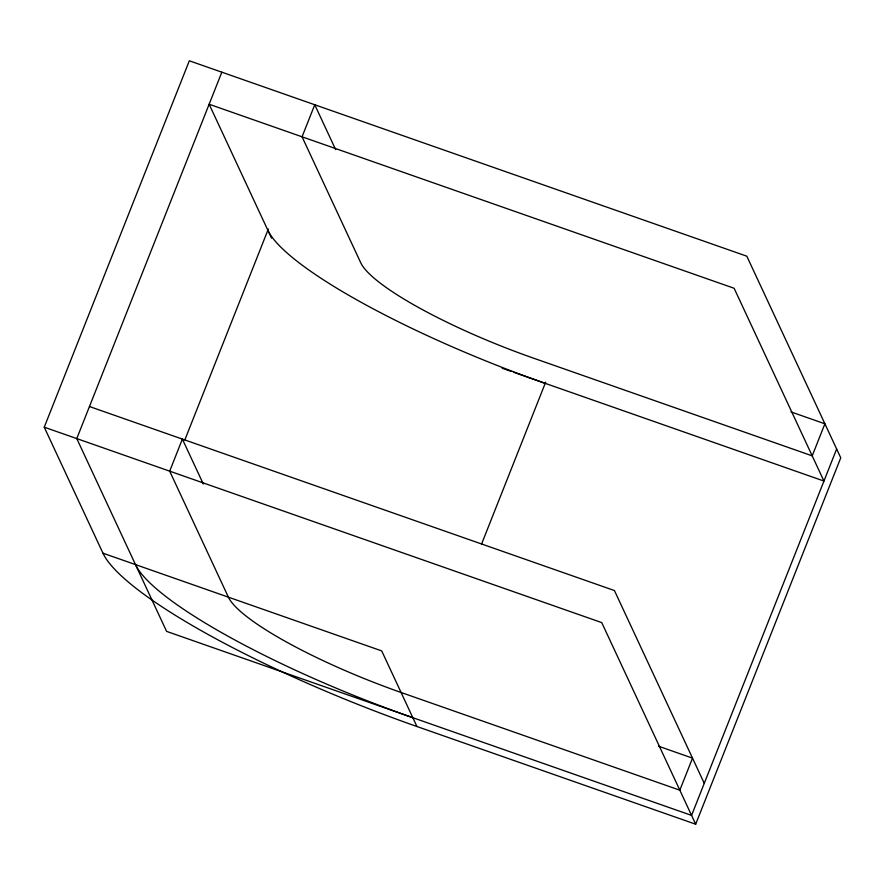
<?xml version="1.0" encoding="UTF-8"?>
<svg xmlns="http://www.w3.org/2000/svg" width="885" height="885" viewBox="0 0 885 885"><rect width="100%" height="100%" fill="white"/><g stroke="black" fill="none" stroke-linecap="round" stroke-linejoin="round"><path stroke-width="1.33" d="M44.25 427.19L189.324 60.788L746.818 256.196L840.75 457.81L695.676 824.212L416.935 726.508A301.298 58.521 21.6 0 1 102.959 553.191L44.25 427.19L601.745 622.609L695.676 824.212M221.836 72.183L76.774 438.584L166.601 631.381L691.572 815.395L836.646 448.994M184.854 439.889L268.332 229.049M481.54 544.131L545.68 382.143M791.035 411.923L824.897 423.793L812.209 455.852L533.456 358.137A165.716 32.192 21.6 0 1 360.77 262.823L302.062 136.81L314.75 104.751L335.68 149.665M502.193 368.271L511.309 371.468M513.908 372.375L823.946 481.053L734.119 288.267L209.148 104.242L271.562 238.198M89.462 406.525L614.433 590.549L704.261 783.336M658.661 746.265L692.524 758.135L679.824 790.194L401.082 692.479A165.716 32.192 21.6 0 1 228.396 597.165L169.688 471.163L182.376 439.093L203.307 484.006M102.959 553.191L381.712 650.906L416.935 726.508M412.819 717.691A266.142 51.695 21.6 0 1 135.482 564.597M545.204 383.338A266.142 51.695 21.6 0 1 267.856 230.255"/></g></svg>
